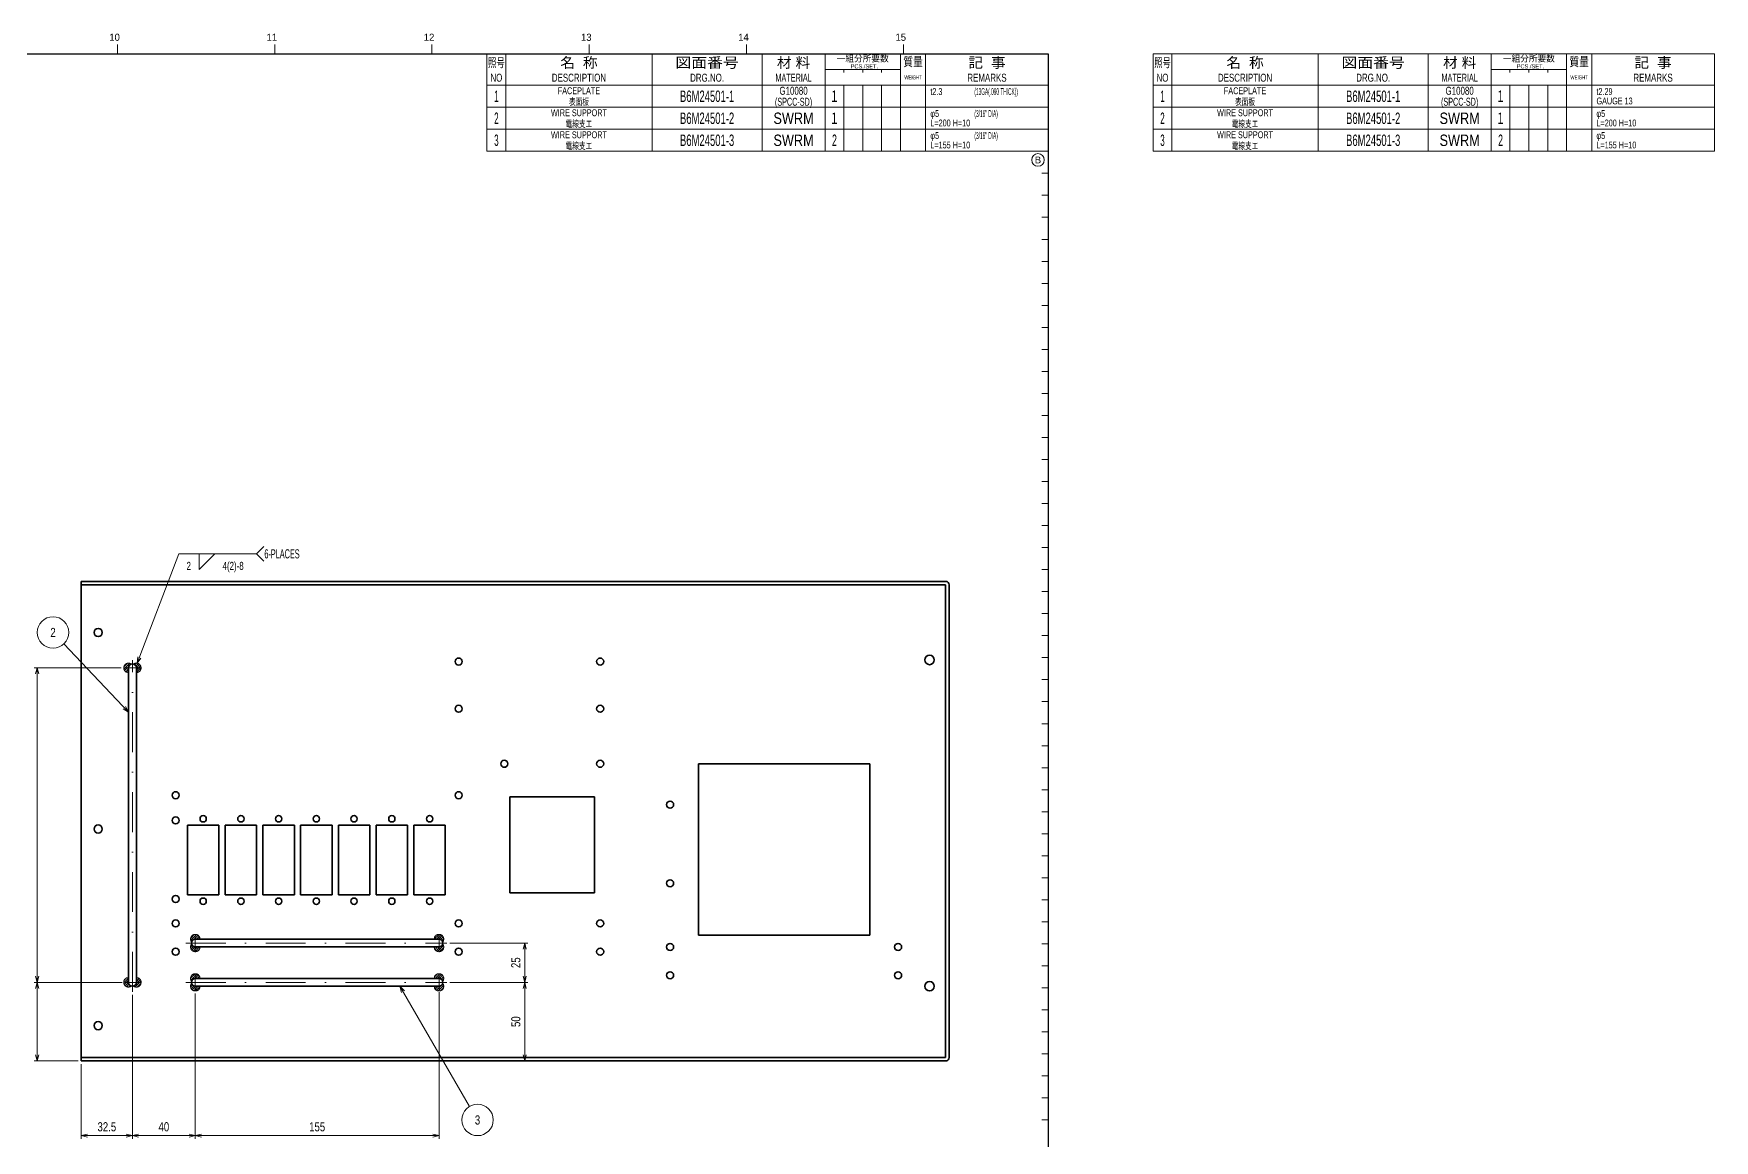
# Model space of a CAD drawing. Header units: millimetres. Extents: x 10 to 1043, y 7 to 590.
# Drawn here: x 509 to 1043, y 238 to 590 of the extents above; entities that cross this region are included whole.
import ezdxf
from ezdxf.enums import TextEntityAlignment as Align

# ---------------------------------------------------------------- set-up
doc = ezdxf.new("R2010")
doc.units = ezdxf.units.MM
doc.linetypes.add('DASHDOT', pattern=[25.3, 12.7, -6.3, 0, -6.3])
doc.linetypes.add('DIVIDE', pattern=[31.6, 12.7, -6.3, 0, -6.3, 0, -6.3])
for name, color, linetype in [('GR1_01', 7, 'Continuous'), ('GR1_15', 7, 'Continuous'), ('GR1_16', 7, 'Continuous'), ('図面枠B6M', 7, 'Continuous'), ('表題、部品表_02', 7, 'Continuous'), ('表題、部品表_03', 7, 'Continuous'), ('表題、部品表_Layer1', 7, 'Continuous')]:
    doc.layers.add(name, color=color, linetype=linetype)
doc.styles.add('HG丸ｺﾞｼｯｸM-PRO', font='')
doc.styles.get('HG丸ｺﾞｼｯｸM-PRO').set_extended_font_data('HG丸ｺﾞｼｯｸM-PRO')
pattern_1 = [(45, (0, 0), (-0.3535534, 0.3535534), [])]

# ---------------------------------------------------------------- blocks, each defined once
blk = doc.blocks.new('BLKF023')
at = {"layer": '図面枠B6M', "color": 2, "linetype": 'Continuous', "lineweight": 25}
for p, q in [((35.5, 584), (831.5, 584)), ((831.5, 584), (831.5, 15))]:
    blk.add_line(p, q, dxfattribs=at)
at = {"layer": '図面枠B6M', "color": 4, "linetype": 'Continuous', "lineweight": 13}
for p, q in [((535.5, 587), (535.5, 584)), ((585.5, 587), (585.5, 584)), ((635.5, 587), (635.5, 584)), ((685.5, 587), (685.5, 584)), ((735.5, 587), (735.5, 584)), ((785.5, 587), (785.5, 584)), ((829.5, 567), (831.5, 567)), ((829.5, 560), (831.5, 560)), ((829.5, 553), (831.5, 553)), ((829.5, 546), (831.5, 546)), ((829.5, 539), (831.5, 539)), ((829.5, 532), (831.5, 532)), ((829.5, 525), (831.5, 525)), ((829.5, 518), (831.5, 518)), ((829.5, 511), (831.5, 511)), ((829.5, 504), (831.5, 504)), ((829.5, 497), (831.5, 497)), ((829.5, 490), (831.5, 490)), ((829.5, 483), (831.5, 483)), ((829.5, 476), (831.5, 476)), ((829.5, 469), (831.5, 469)), ((829.5, 462), (831.5, 462)), ((829.5, 455), (831.5, 455)), ((829.5, 448), (831.5, 448)), ((829.5, 441), (831.5, 441)), ((829.5, 434), (831.5, 434)), ((829.5, 427), (831.5, 427)), ((829.5, 420), (831.5, 420)), ((829.5, 413), (831.5, 413)), ((829.5, 406), (831.5, 406)), ((829.5, 399), (831.5, 399)), ((829.5, 392), (831.5, 392)), ((829.5, 385), (831.5, 385)), ((829.5, 378), (831.5, 378)), ((829.5, 371), (831.5, 371)), ((829.5, 364), (831.5, 364)), ((829.5, 357), (831.5, 357)), ((829.5, 350), (831.5, 350)), ((829.5, 343), (831.5, 343)), ((829.5, 336), (831.5, 336)), ((829.5, 329), (831.5, 329)), ((829.5, 322), (831.5, 322)), ((829.5, 315), (831.5, 315)), ((829.5, 308), (831.5, 308)), ((829.5, 301), (831.5, 301)), ((829.5, 294), (831.5, 294)), ((829.5, 287), (831.5, 287)), ((829.5, 280), (831.5, 280)), ((829.5, 273), (831.5, 273)), ((829.5, 266), (831.5, 266)), ((829.5, 259), (831.5, 259)), ((829.5, 252), (831.5, 252)), ((829.5, 245), (831.5, 245))]:
    blk.add_line(p, q, dxfattribs=at)
at = {"layer": '図面枠B6M', "color": 4, "linetype": 'Continuous', "lineweight": 13, "style": 'HG丸ｺﾞｼｯｸM-PRO', "width": 1.003994}
for s, p in [('10', (532.9, 587.45)), ('11', (582.9, 587.45)), ('12', (632.9, 587.45)), ('13', (682.9, 587.45)), ('14', (732.9, 587.45)), ('15', (782.9, 587.45))]:
    blk.add_text(s, height=2.255, dxfattribs=at).set_placement(p, align=Align.BOTTOM_LEFT)
blk = doc.blocks.new('BLKF025')
at = {"layer": '表題、部品表_02', "color": 4, "linetype": 'Continuous', "lineweight": 13}
for p, q in [((653, 574), (653, 567)), ((653, 574), (831.5, 574)), ((659, 574), (659, 567)), ((705.5, 574), (705.5, 567)), ((740.5, 574), (740.5, 567)), ((760.5, 574), (760.5, 567)), ((766.5, 574), (766.5, 567)), ((772.5, 574), (772.5, 567)), ((778.5, 567), (778.5, 574)), ((784.5, 574), (784.5, 567)), ((792.5, 574), (792.5, 567)), ((831.5, 574), (831.5, 567)), ((653, 567), (831.5, 567))]:
    blk.add_line(p, q, dxfattribs=at)
blk = doc.blocks.new('BLKF027')
at = {"layer": '表題、部品表_02', "color": 4, "linetype": 'Continuous', "lineweight": 13}
for p, q in [((653, 567), (653, 560)), ((653, 567), (831.5, 567)), ((659, 567), (659, 560)), ((705.5, 567), (705.5, 560)), ((740.5, 567), (740.5, 560)), ((760.5, 567), (760.5, 560)), ((766.5, 567), (766.5, 560)), ((772.5, 567), (772.5, 560)), ((778.5, 560), (778.5, 567)), ((784.5, 567), (784.5, 560)), ((792.5, 567), (792.5, 560)), ((831.5, 567), (831.5, 560)), ((653, 560), (831.5, 560))]:
    blk.add_line(p, q, dxfattribs=at)
blk = doc.blocks.new('BLKF031')
at = {"layer": 'GR1_01', "color": 3, "linetype": 'Continuous', "lineweight": 35}
for p, q in [((560.25, 302.5), (637.75, 302.5)), ((637.75, 300), (560.25, 300))]:
    blk.add_line(p, q, dxfattribs=at)
for centre, start, end in [((560.25, 301.25), 90, 270), ((637.75, 301.25), 270, 90)]:
    blk.add_arc(centre, 1.25, start, end, dxfattribs=at)
blk = doc.blocks.new('BLKF030')
at = {"layer": 'GR1_01', "color": 4, "linetype": 'DASHDOT', "lineweight": 13}
for p, q in [((557.23, 301.25), (640.21, 301.25)), ((560.25, 303.54), (560.25, 298.64)), ((637.75, 303.06), (637.75, 299.03))]:
    blk.add_line(p, q, dxfattribs=at)
at = {"layer": 'GR1_01', "color": 3, "linetype": 'Continuous', "lineweight": 35}
blk.add_blockref('BLKF031', (0, 0), dxfattribs=at)
blk = doc.blocks.new('BLKF033')
at = {"layer": 'GR1_01', "color": 3, "linetype": 'Continuous', "lineweight": 35}
for p, q in [((560.25, 290), (637.75, 290)), ((637.75, 287.5), (560.25, 287.5))]:
    blk.add_line(p, q, dxfattribs=at)
for centre, start, end in [((560.25, 288.75), 90, 270), ((637.75, 288.75), 270, 90)]:
    blk.add_arc(centre, 1.25, start, end, dxfattribs=at)
blk = doc.blocks.new('BLKF032')
at = {"layer": 'GR1_01', "color": 4, "linetype": 'DASHDOT', "lineweight": 13}
for p, q in [((557.23, 288.75), (640.21, 288.75)), ((560.25, 291.25), (560.25, 286.22)), ((637.75, 290.55), (637.75, 286.58))]:
    blk.add_line(p, q, dxfattribs=at)
at = {"layer": 'GR1_01', "color": 3, "linetype": 'Continuous', "lineweight": 35}
blk.add_blockref('BLKF033', (0, 0), dxfattribs=at)
blk = doc.blocks.new('BLKF035')
at = {"layer": 'GR1_01', "color": 3, "linetype": 'Continuous', "lineweight": 35}
for p, q in [((539, 288.75), (539, 388.75)), ((541.5, 388.75), (541.5, 288.75))]:
    blk.add_line(p, q, dxfattribs=at)
for centre, start, end in [((540.25, 388.75), 0, 180), ((540.25, 288.75), 180, 0)]:
    blk.add_arc(centre, 1.25, start, end, dxfattribs=at)
blk = doc.blocks.new('BLKF034')
at = {"layer": 'GR1_01', "color": 4, "linetype": 'DASHDOT', "lineweight": 13}
for p, q in [((540.25, 285.73), (540.25, 391.21)), ((543.08, 388.75), (537.69, 388.75)), ((543.08, 288.75), (537.99, 288.75))]:
    blk.add_line(p, q, dxfattribs=at)
at = {"layer": 'GR1_01', "color": 3, "linetype": 'Continuous', "lineweight": 35}
blk.add_blockref('BLKF035', (0, 0), dxfattribs=at)
blk = doc.blocks.new('FXTIP_ARROW_S')
at = {"color": 0, "linetype": 'Continuous', "lineweight": -2}
for q in [(-1, 0), (-0.97, 0.26), (-0.97, -0.26)]:
    blk.add_line((0, 0), q, dxfattribs=at)
blk = doc.blocks.new('FXTIP_ARROW_E')
at = {"color": 0, "linetype": 'Continuous', "lineweight": -2}
for q in [(-1, 0), (-0.97, 0.26), (-0.97, -0.26)]:
    blk.add_line((0, 0), q, dxfattribs=at)
blk = doc.blocks.new('BLKF039')
at = {"layer": 'GR1_01', "linetype": 'DIVIDE', "lineweight": 13}
h = blk.add_hatch(dxfattribs=at)
h.set_pattern_fill('_USER', color=4, scale=0.5, angle=45, style=0, pattern_type=0)
h.set_pattern_definition(pattern_1)
edge = h.paths.add_edge_path(flags=0)
edge.add_arc((560.25, 302.5), 1.5, 0, 216.8699, ccw=False)
edge.add_line((561.75, 302.5), (560.25, 302.5))
edge.add_arc((560.25, 301.25), 1.25, 90, 163.7398)
edge = h.paths.add_edge_path(flags=0)
edge.add_arc((560.25, 300), 1.5, 143.1301, 360)
edge.add_line((561.75, 300), (560.25, 300))
edge.add_arc((560.25, 301.25), 1.25, 196.2602, 270, ccw=False)
at = {"layer": 'GR1_01', "color": 4, "linetype": 'DIVIDE', "lineweight": 13}
for centre, start, end in [((560.25, 302.5), 0, 216.8699), ((560.25, 300), 143.1301, 0)]:
    blk.add_arc(centre, 1.5, start, end, dxfattribs=at)
blk = doc.blocks.new('BLKF040')
at = {"layer": 'GR1_01', "linetype": 'DIVIDE', "lineweight": 13}
h = blk.add_hatch(dxfattribs=at)
h.set_pattern_fill('_USER', color=4, scale=0.5, angle=45, style=0, pattern_type=0)
h.set_pattern_definition(pattern_1)
edge = h.paths.add_edge_path(flags=0)
edge.add_arc((637.75, 302.5), 1.5, 323.1301, 540)
edge.add_line((636.25, 302.5), (637.75, 302.5))
edge.add_arc((637.75, 301.25), 1.25, 16.2602, 90, ccw=False)
edge = h.paths.add_edge_path(flags=0)
edge.add_arc((637.75, 300), 1.5, -180, 36.8699, ccw=False)
edge.add_line((636.25, 300), (637.75, 300))
edge.add_arc((637.75, 301.25), 1.25, 270, 343.7398)
at = {"layer": 'GR1_01', "color": 4, "linetype": 'DIVIDE', "lineweight": 13}
for centre, start, end in [((637.75, 302.5), 323.1301, 180), ((637.75, 300), 180, 36.8699)]:
    blk.add_arc(centre, 1.5, start, end, dxfattribs=at)
blk = doc.blocks.new('BLKF041')
at = {"layer": 'GR1_01', "linetype": 'DIVIDE', "lineweight": 13}
h = blk.add_hatch(dxfattribs=at)
h.set_pattern_fill('_USER', color=4, scale=0.5, angle=45, style=0, pattern_type=0)
h.set_pattern_definition(pattern_1)
edge = h.paths.add_edge_path(flags=0)
edge.add_arc((560.25, 290), 1.5, 0, 216.8699, ccw=False)
edge.add_line((561.75, 290), (560.25, 290))
edge.add_arc((560.25, 288.75), 1.25, 90, 163.7398)
edge = h.paths.add_edge_path(flags=0)
edge.add_arc((560.25, 287.5), 1.5, 143.1301, 360)
edge.add_line((561.75, 287.5), (560.25, 287.5))
edge.add_arc((560.25, 288.75), 1.25, 196.2602, 270, ccw=False)
at = {"layer": 'GR1_01', "color": 4, "linetype": 'DIVIDE', "lineweight": 13}
for centre, start, end in [((560.25, 290), 0, 216.8699), ((560.25, 287.5), 143.1301, 0)]:
    blk.add_arc(centre, 1.5, start, end, dxfattribs=at)
blk = doc.blocks.new('BLKF042')
at = {"layer": 'GR1_01', "linetype": 'DIVIDE', "lineweight": 13}
h = blk.add_hatch(dxfattribs=at)
h.set_pattern_fill('_USER', color=4, scale=0.5, angle=45, style=0, pattern_type=0)
h.set_pattern_definition(pattern_1)
edge = h.paths.add_edge_path(flags=0)
edge.add_arc((637.75, 290), 1.5, 323.1301, 540)
edge.add_line((636.25, 290), (637.75, 290))
edge.add_arc((637.75, 288.75), 1.25, 16.2602, 90, ccw=False)
edge = h.paths.add_edge_path(flags=0)
edge.add_arc((637.75, 287.5), 1.5, -180, 36.8699, ccw=False)
edge.add_line((636.25, 287.5), (637.75, 287.5))
edge.add_arc((637.75, 288.75), 1.25, 270, 343.7398)
at = {"layer": 'GR1_01', "color": 4, "linetype": 'DIVIDE', "lineweight": 13}
for centre, start, end in [((637.75, 290), 323.1301, 180), ((637.75, 287.5), 180, 36.8699)]:
    blk.add_arc(centre, 1.5, start, end, dxfattribs=at)
blk = doc.blocks.new('BLKF043')
at = {"layer": 'GR1_01', "linetype": 'DIVIDE', "lineweight": 13}
h = blk.add_hatch(dxfattribs=at)
h.set_pattern_fill('_USER', color=4, scale=0.5, angle=45, style=0, pattern_type=0)
h.set_pattern_definition(pattern_1)
edge = h.paths.add_edge_path(flags=0)
edge.add_arc((541.5, 388.75), 1.5, -90, 126.8699, ccw=False)
edge.add_line((541.5, 387.25), (541.5, 388.75))
edge.add_arc((540.25, 388.75), 1.25, 0, 73.7398)
edge = h.paths.add_edge_path(flags=0)
edge.add_arc((539, 388.75), 1.5, 53.1301, 270)
edge.add_line((539, 387.25), (539, 388.75))
edge.add_arc((540.25, 388.75), 1.25, 106.2602, 180, ccw=False)
at = {"layer": 'GR1_01', "color": 4, "linetype": 'DIVIDE', "lineweight": 13}
for centre, start, end in [((539, 388.75), 53.1301, 270), ((541.5, 388.75), 270, 126.8699)]:
    blk.add_arc(centre, 1.5, start, end, dxfattribs=at)
blk = doc.blocks.new('BLKF044')
at = {"layer": 'GR1_01', "linetype": 'DIVIDE', "lineweight": 13}
h = blk.add_hatch(dxfattribs=at)
h.set_pattern_fill('_USER', color=4, scale=0.5, angle=45, style=0, pattern_type=0)
h.set_pattern_definition(pattern_1)
edge = h.paths.add_edge_path(flags=0)
edge.add_arc((541.5, 288.75), 1.5, 233.1301, 450)
edge.add_line((541.5, 290.25), (541.5, 288.75))
edge.add_arc((540.25, 288.75), 1.25, 286.2602, 360, ccw=False)
edge = h.paths.add_edge_path(flags=0)
edge.add_arc((539, 288.75), 1.5, 90, 306.8699, ccw=False)
edge.add_line((539, 290.25), (539, 288.75))
edge.add_arc((540.25, 288.75), 1.25, 180, 253.7398)
at = {"layer": 'GR1_01', "color": 4, "linetype": 'DIVIDE', "lineweight": 13}
for centre, start, end in [((539, 288.75), 90, 306.8699), ((541.5, 288.75), 233.1301, 90)]:
    blk.add_arc(centre, 1.5, start, end, dxfattribs=at)
blk = doc.blocks.new('BLKF045')
at = {"layer": '表題、部品表_02', "color": 4, "linetype": 'Continuous', "lineweight": 13}
for p, q in [((653, 560), (653, 553)), ((653, 560), (831.5, 560)), ((659, 560), (659, 553)), ((705.5, 560), (705.5, 553)), ((740.5, 560), (740.5, 553)), ((760.5, 560), (760.5, 553)), ((766.5, 560), (766.5, 553)), ((772.5, 560), (772.5, 553)), ((778.5, 553), (778.5, 560)), ((784.5, 560), (784.5, 553)), ((792.5, 560), (792.5, 553)), ((831.5, 560), (831.5, 553)), ((653, 553), (831.5, 553))]:
    blk.add_line(p, q, dxfattribs=at)
blk = doc.blocks.new('BLKF051')
at = {"layer": '図面枠B6M', "color": 4, "linetype": 'Continuous', "lineweight": 13}
for p, q in [((653, 584), (653, 574)), ((653, 584), (831.5, 584)), ((659, 584), (659, 574)), ((705.5, 584), (705.5, 574)), ((740.5, 584), (740.5, 574)), ((760.5, 584), (760.5, 574)), ((784.5, 584), (784.5, 574)), ((792.5, 584), (792.5, 574)), ((831.5, 584), (831.5, 574)), ((760.5, 579), (784.5, 579)), ((766.5, 578), (766.5, 579)), ((772.5, 579), (772.5, 578)), ((778.5, 579), (778.5, 578)), ((653, 574), (831.5, 574))]:
    blk.add_line(p, q, dxfattribs=at)
at = {"layer": '図面枠B6M', "color": 3, "linetype": 'Continuous', "lineweight": 35, "style": 'HG丸ｺﾞｼｯｸM-PRO'}
for s, height, width, p in [('照号', 2.909, 0.651535, (656, 581.2)), ('名  称', 3.273, 1.042426, (682.25, 581.2)), ('図面番号', 3.273, 1.127518, (723, 581.2)), ('材 料', 3.273, 1.042439, (750.5, 581.2)), ('一組分所要数', 2.036, 0.966638, (772.5, 582.5)), ('質量', 2.909, 0.781842, (788.5, 581.5)), ('記  事', 3.273, 1.042426, (812, 581.2)), ('NO', 2.545, 0.740841, (656, 576.4)), ('DESCRIPTION', 2.5455, 0.741365, (682.25, 576.4)), ('DRG.NO.', 2.545, 0.741189, (723, 576.4)), ('MATERIAL', 2.545, 0.594756, (750.5, 576.4)), ('PCS./SET.', 1.309, 0.862935, (773, 580)), ('REMARKS', 2.545, 0.742803, (812, 576.4)), ('WEIGHT', 1.309, 0.635507, (788.5, 576.5))]:
    blk.add_text(s, height=height, dxfattribs=dict(at, width=width)).set_placement(p, align=Align.MIDDLE_CENTER)
blk = doc.blocks.new('BLKF050')
at = {"layer": '図面枠B6M', "color": 3, "linetype": 'Continuous', "lineweight": 13}
blk.add_blockref('BLKF051', (0, 0), dxfattribs=at)
blk = doc.blocks.new('BLKF053')
at = {"layer": 'GR1_01', "color": 3, "linetype": 'Continuous', "lineweight": 35}
for p, q in [((720.25, 303.75), (720.25, 358.25)), ((774.75, 358.25), (720.25, 358.25)), ((774.75, 303.75), (774.75, 358.25)), ((774.75, 303.75), (720.25, 303.75))]:
    blk.add_line(p, q, dxfattribs=at)
blk = doc.blocks.new('BLKF054')
at = {"layer": 'GR1_01', "color": 3, "linetype": 'Continuous', "lineweight": 35}
for p, q in [((687.25, 347.75), (660.25, 347.75)), ((660.25, 317.25), (660.25, 347.75)), ((687.25, 317.25), (687.25, 347.75)), ((687.25, 317.25), (660.25, 317.25))]:
    blk.add_line(p, q, dxfattribs=at)
blk = doc.blocks.new('BLKF055')
at = {"layer": 'GR1_01', "color": 3, "linetype": 'Continuous', "lineweight": 35}
for p, q in [((798.85, 416.25), (524, 416.25)), ((524, 263.75), (524, 416.25)), ((524, 415.1), (798.85, 415.1)), ((798.85, 415.1), (798.85, 264.9)), ((800, 264.9), (800, 415.1)), ((798.85, 264.9), (524, 264.9)), ((798.85, 263.75), (524, 263.75))]:
    blk.add_line(p, q, dxfattribs=at)
for centre, start, end in [((798.85, 415.1), 0, 90), ((798.85, 264.9), 270, 0)]:
    blk.add_arc(centre, 1.15, start, end, dxfattribs=at)
blk = doc.blocks.new('BLKF052')
at = {"layer": 'GR1_01', "color": 3, "linetype": 'Continuous', "lineweight": 35}
for p, q in [((557.75, 338.75), (567.75, 338.75)), ((557.75, 316.55), (557.75, 338.75)), ((567.75, 338.75), (567.75, 316.55)), ((569.75, 338.75), (579.75, 338.75)), ((569.75, 316.55), (569.75, 338.75)), ((579.75, 338.75), (579.75, 316.55)), ((581.75, 338.75), (591.75, 338.75)), ((581.75, 316.55), (581.75, 338.75)), ((591.75, 338.75), (591.75, 316.55)), ((593.75, 338.75), (603.75, 338.75)), ((593.75, 316.55), (593.75, 338.75)), ((603.75, 338.75), (603.75, 316.55)), ((605.75, 338.75), (615.75, 338.75)), ((605.75, 316.55), (605.75, 338.75)), ((615.75, 338.75), (615.75, 316.55)), ((617.75, 338.75), (627.75, 338.75)), ((617.75, 316.55), (617.75, 338.75)), ((627.75, 338.75), (627.75, 316.55)), ((629.75, 338.75), (639.75, 338.75)), ((629.75, 316.55), (629.75, 338.75)), ((639.75, 338.75), (639.75, 316.55)), ((567.75, 316.55), (557.75, 316.55)), ((579.75, 316.55), (569.75, 316.55)), ((591.75, 316.55), (581.75, 316.55)), ((603.75, 316.55), (593.75, 316.55)), ((615.75, 316.55), (605.75, 316.55)), ((627.75, 316.55), (617.75, 316.55)), ((639.75, 316.55), (629.75, 316.55))]:
    blk.add_line(p, q, dxfattribs=at)
for centre, radius in [((529.38, 400), 1.3), ((644, 390.75), 1.12), ((689, 390.75), 1.12), ((793.75, 391.25), 1.5), ((644, 375.75), 1.12), ((689, 375.75), 1.12), ((658.5, 358.25), 1.12), ((689, 358.25), 1.12), ((554, 348.25), 1.12), ((644, 348.25), 1.12), ((711.25, 345.25), 1.12), ((529.38, 337.5), 1.3), ((554, 340.25), 1.12), ((562.75, 340.75), 1), ((574.75, 340.75), 1), ((586.75, 340.75), 1), ((598.75, 340.75), 1), ((610.75, 340.75), 1), ((622.75, 340.75), 1), ((634.75, 340.75), 1), ((711.25, 320.25), 1.12), ((554, 315.25), 1.12), ((562.75, 314.55), 1), ((574.75, 314.55), 1), ((586.75, 314.55), 1), ((598.75, 314.55), 1), ((610.75, 314.55), 1), ((622.75, 314.55), 1), ((634.75, 314.55), 1), ((554, 307.5), 1.12), ((644, 307.5), 1.12), ((689, 307.5), 1.12), ((554, 298.5), 1.12), ((644, 298.5), 1.12), ((689, 298.5), 1.12), ((711.25, 300), 1.12), ((783.75, 300), 1.12), ((711.25, 291), 1.12), ((783.75, 291), 1.12), ((793.75, 287.5), 1.5), ((529.38, 275), 1.3)]:
    blk.add_circle(centre, radius, dxfattribs=at)
for name in ['BLKF055', 'BLKF053', 'BLKF054']:
    blk.add_blockref(name, (0, 0), dxfattribs=at)
blk = doc.blocks.new('BLKF064')
at = {"layer": '表題、部品表_02', "color": 4, "linetype": 'Continuous', "lineweight": 13}
for p, q in [((864.82, 574), (864.82, 567)), ((864.82, 574), (1043.32, 574)), ((870.82, 574), (870.82, 567)), ((917.32, 574), (917.32, 567)), ((952.32, 574), (952.32, 567)), ((972.32, 574), (972.32, 567)), ((978.32, 574), (978.32, 567)), ((984.32, 574), (984.32, 567)), ((990.32, 567), (990.32, 574)), ((996.32, 574), (996.32, 567)), ((1004.32, 574), (1004.32, 567)), ((1043.32, 574), (1043.32, 567)), ((864.82, 567), (1043.32, 567))]:
    blk.add_line(p, q, dxfattribs=at)
blk = doc.blocks.new('BLKF066')
at = {"layer": '表題、部品表_02', "color": 4, "linetype": 'Continuous', "lineweight": 13}
for p, q in [((864.82, 567), (864.82, 560)), ((864.82, 567), (1043.32, 567)), ((870.82, 567), (870.82, 560)), ((917.32, 567), (917.32, 560)), ((952.32, 567), (952.32, 560)), ((972.32, 567), (972.32, 560)), ((978.32, 567), (978.32, 560)), ((984.32, 567), (984.32, 560)), ((990.32, 560), (990.32, 567)), ((996.32, 567), (996.32, 560)), ((1004.32, 567), (1004.32, 560)), ((1043.32, 567), (1043.32, 560)), ((864.82, 560), (1043.32, 560))]:
    blk.add_line(p, q, dxfattribs=at)
blk = doc.blocks.new('BLKF068')
at = {"layer": '表題、部品表_02', "color": 4, "linetype": 'Continuous', "lineweight": 13}
for p, q in [((864.82, 560), (864.82, 553)), ((864.82, 560), (1043.32, 560)), ((870.82, 560), (870.82, 553)), ((917.32, 560), (917.32, 553)), ((952.32, 560), (952.32, 553)), ((972.32, 560), (972.32, 553)), ((978.32, 560), (978.32, 553)), ((984.32, 560), (984.32, 553)), ((990.32, 553), (990.32, 560)), ((996.32, 560), (996.32, 553)), ((1004.32, 560), (1004.32, 553)), ((1043.32, 560), (1043.32, 553)), ((864.82, 553), (1043.32, 553))]:
    blk.add_line(p, q, dxfattribs=at)
blk = doc.blocks.new('BLKF071')
at = {"layer": '図面枠B6M', "color": 4, "linetype": 'Continuous', "lineweight": 13}
for p, q in [((864.82, 584), (864.82, 574)), ((864.82, 584), (1043.32, 584)), ((870.82, 584), (870.82, 574)), ((917.32, 584), (917.32, 574)), ((952.32, 584), (952.32, 574)), ((972.32, 584), (972.32, 574)), ((996.32, 584), (996.32, 574)), ((1004.32, 584), (1004.32, 574)), ((1043.32, 584), (1043.32, 574)), ((972.32, 579), (996.32, 579)), ((978.32, 578), (978.32, 579)), ((984.32, 579), (984.32, 578)), ((990.32, 579), (990.32, 578)), ((864.82, 574), (1043.32, 574))]:
    blk.add_line(p, q, dxfattribs=at)
at = {"layer": '図面枠B6M', "color": 3, "linetype": 'Continuous', "lineweight": 35, "style": 'HG丸ｺﾞｼｯｸM-PRO'}
for s, height, width, p in [('照号', 2.909, 0.651535, (867.82, 581.2)), ('名  称', 3.273, 1.042426, (894.07, 581.2)), ('図面番号', 3.273, 1.127518, (934.82, 581.2)), ('材 料', 3.273, 1.042439, (962.32, 581.2)), ('一組分所要数', 2.036, 0.966638, (984.32, 582.5)), ('質量', 2.909, 0.781842, (1000.32, 581.5)), ('記  事', 3.273, 1.042426, (1023.82, 581.2)), ('NO', 2.545, 0.740841, (867.82, 576.4)), ('DESCRIPTION', 2.5455, 0.741365, (894.07, 576.4)), ('DRG.NO.', 2.545, 0.741189, (934.82, 576.4)), ('MATERIAL', 2.545, 0.594756, (962.32, 576.4)), ('PCS./SET.', 1.309, 0.862935, (984.82, 580)), ('REMARKS', 2.545, 0.742803, (1023.82, 576.4)), ('WEIGHT', 1.309, 0.635507, (1000.32, 576.5))]:
    blk.add_text(s, height=height, dxfattribs=dict(at, width=width)).set_placement(p, align=Align.MIDDLE_CENTER)
blk = doc.blocks.new('BLKF070')
at = {"layer": '図面枠B6M', "color": 3, "linetype": 'Continuous', "lineweight": 13}
blk.add_blockref('BLKF071', (0, 0), dxfattribs=at)
blk = doc.blocks.new('BLKF076')
at = {"layer": '表題、部品表_Layer1', "color": 4, "linetype": 'Continuous', "lineweight": 13}
blk.add_circle((828.22, 550.25), 2, dxfattribs=at)
at = {"layer": '表題、部品表_Layer1', "color": 4, "linetype": 'Continuous', "lineweight": 13, "style": 'HG丸ｺﾞｼｯｸM-PRO', "width": 1.04272}
blk.add_text('B', height=2.18, dxfattribs=at).set_placement((828.22, 550.25), align=Align.MIDDLE_CENTER)

msp = doc.modelspace()

# ---------------------------------------------------------------- linework, layer by layer
at = {"layer": 'GR1_15', "color": 4, "linetype": 'Continuous', "lineweight": 13}
for p, q in [((539, 374.67), (518.44, 396.37)), ((625.3, 287.5), (647.49, 249.32))]:
    msp.add_line(p, q, dxfattribs=at)
for centre in [(515, 400), (650, 245)]:
    msp.add_circle(centre, 5, dxfattribs=at)
at = {"layer": 'GR1_16', "color": 4, "linetype": 'Continuous', "lineweight": 13}
for p, q in [((541.76, 390.23), (555, 425)), ((555, 425), (579.72, 425)), ((561.48, 425), (561.48, 420)), ((561.48, 420), (566.48, 425)), ((582.01, 427.29), (579.72, 425)), ((582.01, 422.71), (579.72, 425)), ((536.69, 388.75), (509, 388.75)), ((510, 288.75), (510, 388.75)), ((641.21, 301.25), (666, 301.25)), ((665, 288.75), (665, 301.25)), ((536.99, 288.75), (509, 288.75)), ((510, 263.75), (510, 288.75)), ((641.21, 288.75), (666, 288.75)), ((665, 263.75), (665, 288.75)), ((540.25, 284.73), (540.25, 239)), ((560.25, 285.22), (560.25, 239)), ((637.75, 285.58), (637.75, 239)), ((523, 263.75), (509, 263.75)), ((524, 262.75), (524, 239)), ((524, 240), (540.25, 240)), ((540.25, 240), (560.25, 240)), ((560.25, 240), (637.75, 240))]:
    msp.add_line(p, q, dxfattribs=at)

# ---------------------------------------------------------------- block references
at = {"layer": 'GR1_01', "color": 3, "linetype": 'Continuous', "lineweight": 35}
msp.add_blockref('BLKF052', (0, 0), dxfattribs=at)
at = {"layer": 'GR1_01', "color": 4, "linetype": 'DIVIDE', "lineweight": 13}
for name in ['BLKF043', 'BLKF039', 'BLKF040', 'BLKF044', 'BLKF041', 'BLKF042']:
    msp.add_blockref(name, (0, 0), dxfattribs=at)
at = {"layer": 'GR1_01', "color": 4, "linetype": 'DASHDOT', "lineweight": 13}
for name in ['BLKF034', 'BLKF030', 'BLKF032']:
    msp.add_blockref(name, (0, 0), dxfattribs=at)
at = {"layer": 'GR1_15', "color": 4, "linetype": 'Continuous', "lineweight": 13, "xscale": 2, "yscale": 2}
for p, rotation in [((539, 374.67), 313.4543856344033), ((625.3, 287.5), 120.1634655691004)]:
    msp.add_blockref('FXTIP_ARROW_S', p, dxfattribs=dict(at, rotation=rotation))
at = {"layer": 'GR1_16', "color": 4, "linetype": 'Continuous', "lineweight": 13, "xscale": 2, "yscale": 2}
for name, p, rotation in [('FXTIP_ARROW_S', (541.76, 390.23), 249.1596634160084), ('FXTIP_ARROW_E', (510, 388.75), 90), ('FXTIP_ARROW_E', (665, 301.25), 90), ('FXTIP_ARROW_S', (510, 288.75), 270), ('FXTIP_ARROW_E', (510, 288.75), 90), ('FXTIP_ARROW_S', (665, 288.75), 270), ('FXTIP_ARROW_E', (665, 288.75), 90), ('FXTIP_ARROW_S', (510, 263.75), 270), ('FXTIP_ARROW_S', (665, 263.75), 270), ('FXTIP_ARROW_S', (524, 240), 180), ('FXTIP_ARROW_E', (540.25, 240), 360), ('FXTIP_ARROW_S', (540.25, 240), 180), ('FXTIP_ARROW_E', (560.25, 240), 360), ('FXTIP_ARROW_S', (560.25, 240), 180), ('FXTIP_ARROW_E', (637.75, 240), 360)]:
    msp.add_blockref(name, p, dxfattribs=dict(at, rotation=rotation))
at = {"layer": '図面枠B6M', "color": 4, "linetype": 'Continuous', "lineweight": 13}
msp.add_blockref('BLKF023', (0, 0), dxfattribs=at)
at = {"layer": '図面枠B6M', "color": 3, "linetype": 'Continuous', "lineweight": 13}
for name in ['BLKF050', 'BLKF070']:
    msp.add_blockref(name, (0, 0), dxfattribs=at)
at = {"layer": '表題、部品表_02', "color": 4, "linetype": 'Continuous', "lineweight": 13}
for name in ['BLKF025', 'BLKF064', 'BLKF027', 'BLKF066', 'BLKF045', 'BLKF068']:
    msp.add_blockref(name, (0, 0), dxfattribs=at)
at = {"layer": '表題、部品表_Layer1', "color": 4, "linetype": 'Continuous', "lineweight": 13}
msp.add_blockref('BLKF076', (0, 0), dxfattribs=at)

# ---------------------------------------------------------------- texts
at = {"layer": 'GR1_15', "color": 3, "linetype": 'Continuous', "lineweight": 35, "style": 'HG丸ｺﾞｼｯｸM-PRO', "width": 0.784542}
for s, p in [('2', (515, 400)), ('3', (650, 245))]:
    msp.add_text(s, height=2.91, rotation=0, dxfattribs=at).set_placement(p, align=Align.MIDDLE_CENTER)
at = {"layer": 'GR1_16', "color": 3, "linetype": 'Continuous', "lineweight": 35, "style": 'HG丸ｺﾞｼｯｸM-PRO'}
for s, height, width, p in [('2', 2.55, 0.740651, (558.17, 421.18)), ('4(2)-8', 2.545, 0.739781, (572.28, 421.18))]:
    msp.add_text(s, height=height, dxfattribs=dict(at, width=width)).set_placement(p, align=Align.MIDDLE_CENTER)
at = {"layer": 'GR1_16', "color": 3, "linetype": 'Continuous', "lineweight": 35, "style": 'HG丸ｺﾞｼｯｸM-PRO', "width": 0.522311}
msp.add_text('6-PLACES', height=2.909, dxfattribs=at).set_placement((582.22, 425), align=Align.MIDDLE_LEFT)
at = {"layer": 'GR1_16', "color": 3, "linetype": 'Continuous', "lineweight": 35, "style": 'HG丸ｺﾞｼｯｸM-PRO'}
for s, rotation, width, p in [('25', 90, 0.784542, (664.5, 295)), ('50', 90, 0.784542, (664.5, 276.25)), ('32.5', 0, 0.784749, (532.12, 240.5)), ('40', 0, 0.784542, (550.25, 240.5)), ('155', 0, 0.784542, (599, 240.5))]:
    msp.add_text(s, height=2.909, rotation=rotation, dxfattribs=dict(at, width=width)).set_placement(p, align=Align.BOTTOM_CENTER)
at = {"layer": '表題、部品表_03', "color": 3, "linetype": 'Continuous', "lineweight": 35, "style": 'HG丸ｺﾞｼｯｸM-PRO'}
for s, height, width, p in [('1', 3.64, 0.521199, (656, 570.5)), ('FACEPLATE', 2.182, 0.692523, (682.25, 572.25)), ('B6M24501-1', 3.636, 0.619572, (723, 570.5)), ('G10080', 2.545, 0.740408, (750.5, 572.25)), ('１', 3.64, 0.578238, (763.5, 570.5)), ('1', 3.64, 0.521199, (867.82, 570.5)), ('FACEPLATE', 2.182, 0.692523, (894.07, 572.25)), ('B6M24501-1', 3.636, 0.619572, (934.82, 570.5)), ('G10080', 2.545, 0.740408, (962.32, 572.25)), ('１', 3.64, 0.578238, (975.32, 570.5)), ('表面板', 2.182, 0.692256, (682.25, 568.75)), ('(SPCC-SD)', 2.545, 0.652377, (750.5, 568.75)), ('表面板', 2.182, 0.692256, (894.07, 568.75)), ('(SPCC-SD)', 2.545, 0.652377, (962.32, 568.75)), ('2', 3.64, 0.521199, (656, 563.5)), ('WIRE SUPPORT', 2.1818, 0.691856, (682.25, 565.25)), ('電線支エ', 2.182, 0.692256, (682.25, 561.75)), ('B6M24501-2', 3.636, 0.619572, (723, 563.5)), ('SWRM', 3.636, 0.830719, (750.5, 563.5)), ('１', 3.64, 0.578238, (763.5, 563.5)), ('2', 3.64, 0.521199, (867.82, 563.5)), ('WIRE SUPPORT', 2.1818, 0.691856, (894.07, 565.25)), ('電線支エ', 2.182, 0.692256, (894.07, 561.75)), ('B6M24501-2', 3.636, 0.619572, (934.82, 563.5)), ('SWRM', 3.636, 0.830719, (962.32, 563.5)), ('１', 3.64, 0.578238, (975.32, 563.5)), ('3', 3.64, 0.521199, (656, 556.5)), ('WIRE SUPPORT', 2.1818, 0.691856, (682.25, 558.25)), ('電線支エ', 2.182, 0.692256, (682.25, 554.75)), ('B6M24501-3', 3.636, 0.619572, (723, 556.5)), ('SWRM', 3.636, 0.830719, (750.5, 556.5)), ('2', 3.64, 0.576062, (763.5, 556.5)), ('3', 3.64, 0.521199, (867.82, 556.5)), ('WIRE SUPPORT', 2.1818, 0.691856, (894.07, 558.25)), ('電線支エ', 2.182, 0.692256, (894.07, 554.75)), ('B6M24501-3', 3.636, 0.619572, (934.82, 556.5)), ('SWRM', 3.636, 0.830719, (962.32, 556.5)), ('2', 3.64, 0.576062, (975.32, 556.5))]:
    msp.add_text(s, height=height, dxfattribs=dict(at, width=width)).set_placement(p, align=Align.MIDDLE_CENTER)
for s, height, width, p in [('t2.3', 2.182, 0.690457, (794, 572)), ('(13GA(.090 THICK))', 2.1818, 0.416535, (808, 572)), ('t2.29', 2.182, 0.690672, (1005.82, 572)), ('GAUGE 13', 2.182, 0.69103, (1005.82, 569)), ('φ5', 2.182, 0.691838, (794, 565)), ('L=200 H=10', 2.182, 0.691329, (794, 562)), ('(3/16" DIA)', 2.1818, 0.416548, (808, 565)), ('φ5', 2.182, 0.691838, (1005.82, 565)), ('L=200 H=10', 2.182, 0.691329, (1005.82, 562)), ('φ5', 2.182, 0.691838, (794, 558)), ('L=155 H=10', 2.182, 0.691329, (794, 555)), ('(3/16" DIA)', 2.1818, 0.416548, (808, 558)), ('φ5', 2.182, 0.691838, (1005.82, 558)), ('L=155 H=10', 2.182, 0.691329, (1005.82, 555))]:
    msp.add_text(s, height=height, dxfattribs=dict(at, width=width)).set_placement(p, align=Align.MIDDLE_LEFT)

doc.saveas('drawing.dxf')
